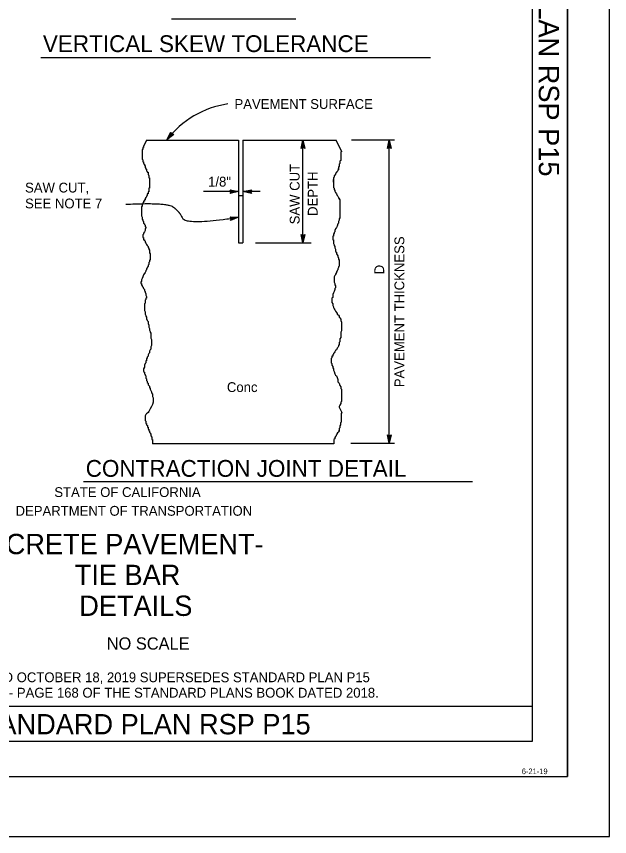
# Model space of a CAD drawing. Extents: x -893 to 867, y -474 to 712.
# Drawn here: x 443 to 867, y -474 to 111 of the extents above; entities that cross this region are included whole.
import ezdxf

# ---------------------------------------------------------------- set-up
doc = ezdxf.new("R2010")
doc.units = 0
for name, color, linetype in [('10 Sheet Format', 7, 'Continuous'), ('56 Stage 3 Anno', 7, 'Continuous'), ('57 Undefined', 7, 'Continuous'), ('60 Nongeo Data', 7, 'Continuous')]:
    doc.layers.add(name, color=color, linetype=linetype)

msp = doc.modelspace()

# ---------------------------------------------------------------- linework, layer by layer
at = {"layer": '10 Sheet Format'}
for p, q in [((836.54, 668.96), (836.54, -431.04)), ((811.55, -406.04), (811.55, 643.96)), ((277.71, -381), (811.52, -381)), ((-813.45, -406.04), (811.55, -406.04)), ((-863.46, -431.04), (836.54, -431.04))]:
    msp.add_line(p, q, dxfattribs=at)
for points in [[(-893.46, -474.04), (866.54, -474.04), (866.54, 711.96), (-893.46, 711.96)], [(-863.46, -431.04), (836.54, -431.04), (836.54, 668.96), (-863.46, 668.96)]]:
    msp.add_lwpolyline(points, close=True, dxfattribs=at)
at = {"layer": '56 Stage 3 Anno'}
for p, q in [((550.31, 23.29), (553.13, 28.75)), ((555.18, 27.04), (550.31, 23.29)), ((551.2, 24.36), (553.26, 28.34)), ((554.77, 27.11), (551.2, 24.35)), ((552.08, 25.41), (553.41, 27.98)), ((554.34, 27.16), (552.08, 25.41)), ((552.97, 26.47), (553.54, 27.57)), ((553.96, 27.24), (552.97, 26.47)), ((553.13, 28.75), (553.13, 28.75)), ((553.13, 28.75), (553.64, 27.29)), ((553.64, 27.29), (555.18, 27.04)), ((555.18, 27.04), (555.18, 27.04)), ((550.31, 23.29), (550.31, 23.29)), ((646.1, 17.16), (647.44, 23.16)), ((647.44, 17.96), (646.1, 17.16)), ((646.45, 17.37), (647.44, 21.78)), ((646.81, 17.61), (647.44, 20.4)), ((647.16, 17.78), (647.44, 19.01)), ((647.44, -50.31), (647.44, 23.16)), ((647.44, 23.16), (647.44, 23.16)), ((647.44, 23.16), (648.77, 17.16)), ((647.44, 21.77), (648.41, 17.39)), ((647.44, 20.4), (648.06, 17.57)), ((647.44, 19.01), (647.7, 17.81)), ((648.77, 17.16), (647.44, 17.96)), ((712.98, 23.16), (682.11, 23.16)), ((707.81, 17.16), (709.15, 23.16)), ((709.15, 17.96), (707.81, 17.16)), ((708.17, 17.37), (709.15, 21.78)), ((708.53, 17.61), (709.15, 20.4)), ((708.87, 17.78), (709.15, 19.01)), ((709.15, -193.5), (709.15, 23.16)), ((709.15, 23.16), (709.15, 23.16)), ((709.15, 23.16), (710.48, 17.16)), ((709.15, 21.77), (710.12, 17.39)), ((709.15, 20.4), (709.77, 17.57)), ((709.15, 19.01), (709.41, 17.81)), ((710.48, 17.16), (709.15, 17.96)), ((646.1, 17.16), (646.1, 17.16)), ((648.77, 17.16), (648.77, 17.16)), ((707.81, 17.16), (707.81, 17.16)), ((710.48, 17.16), (710.48, 17.16)), ((601.53, -13.67), (576.39, -13.67)), ((596.33, -13.67), (595.53, -12.33)), ((595.53, -12.33), (595.53, -12.33)), ((595.53, -12.33), (601.53, -13.67)), ((601.53, -13.67), (595.53, -15)), ((595.53, -15), (596.33, -13.67)), ((595.53, -15), (595.53, -15)), ((595.75, -12.69), (600.15, -13.67)), ((600.14, -13.68), (595.77, -14.64)), ((598.77, -13.67), (595.94, -14.3)), ((595.98, -13.05), (598.77, -13.67)), ((596.16, -13.4), (597.39, -13.67)), ((597.39, -13.67), (596.18, -13.94)), ((601.53, -13.67), (601.53, -13.67)), ((604.62, -13.67), (610.62, -12.34)), ((616.87, -13.67), (604.62, -13.67)), ((610.62, -15.01), (604.62, -13.67)), ((604.62, -13.67), (604.62, -13.67)), ((610.4, -14.66), (606, -13.67)), ((606.01, -13.67), (610.38, -12.7)), ((607.38, -13.68), (610.21, -13.05)), ((610.17, -14.3), (607.38, -13.68)), ((608.76, -13.68), (609.97, -13.41)), ((609.99, -13.95), (608.76, -13.68)), ((610.62, -12.34), (609.82, -13.67)), ((609.82, -13.67), (610.62, -15.01)), ((610.62, -12.34), (610.62, -12.34)), ((610.62, -15.01), (610.62, -15.01)), ((647.44, -50.27), (646.11, -44.27)), ((646.11, -44.27), (646.11, -44.27)), ((646.11, -44.27), (647.44, -45.07)), ((647.43, -48.88), (646.47, -44.51)), ((647.44, -47.51), (646.81, -44.68)), ((647.44, -46.13), (647.17, -44.92)), ((647.44, -45.07), (648.78, -44.27)), ((648.78, -44.27), (647.44, -50.27)), ((648.42, -44.49), (647.44, -48.89)), ((648.06, -44.72), (647.44, -47.51)), ((647.72, -44.9), (647.44, -46.13)), ((648.78, -44.27), (648.78, -44.27)), ((647.44, -50.27), (647.44, -50.27)), ((709.15, -193.32), (707.82, -187.32)), ((707.82, -187.32), (707.82, -187.32)), ((707.82, -187.32), (709.15, -188.12)), ((709.15, -188.12), (710.49, -187.32)), ((710.49, -187.32), (709.15, -193.32)), ((710.49, -187.32), (710.49, -187.32)), ((709.15, -191.93), (708.18, -187.56)), ((709.15, -190.56), (708.53, -187.74)), ((709.15, -189.18), (708.89, -187.97)), ((710.13, -187.54), (709.15, -191.94)), ((709.77, -187.77), (709.15, -190.56)), ((709.43, -187.95), (709.15, -189.18)), ((712.98, -193.5), (681.78, -193.5)), ((709.15, -193.32), (709.15, -193.32))]:
    msp.add_line(p, q, dxfattribs=at)
at = {"layer": '57 Undefined'}
for p, q in [((553.64, 109.6), (642.36, 109.6)), ((460.2, 82.14), (738.5, 82.14)), ((490.75, -220.64), (768.65, -220.64))]:
    msp.add_line(p, q, dxfattribs=at)
at = {"layer": '60 Nongeo Data'}
for p, q in [((535.71, 23.16), (601.53, 23.16)), ((601.53, 23.16), (601.53, -50.31)), ((604.62, 23.16), (671.33, 23.16)), ((604.62, 23.16), (604.62, -50.31)), ((601.53, -16.37), (604.62, -16.37)), ((601.53, -50.31), (604.62, -50.31)), ((613.57, -50.31), (653.32, -50.31)), ((539.95, -193.56), (669.64, -193.56))]:
    msp.add_line(p, q, dxfattribs=at)
for points in [[(535.71, 23.16), (533.66, 18.44), (533.66, 17.92), (533.14, 17.92), (533.14, 17.4), (533.14, 16.88), (533.14, 16.36), (532.62, 16.36), (532.62, 15.84), (532.62, 15.33), (532.62, 14.81), (532.62, 14.29), (532.62, 13.77), (532.62, 13.25), (532.62, 12.73), (532.62, 12.21), (532.62, 11.69), (532.62, 11.17), (532.62, 10.65), (532.62, 10.13), (532.62, 9.61), (533.14, 9.09), (533.14, 8.57), (533.14, 8.05), (533.14, 7.53), (533.66, 7.53), (533.66, 7.01), (533.66, 6.49), (534.18, 5.97), (534.18, 5.45), (534.18, 4.93), (534.7, 4.93), (534.7, 4.41), (534.7, 3.89), (534.7, 3.37), (535.22, 3.37), (535.22, 2.85), (535.22, 2.33), (535.74, 2.33), (535.74, 1.29), (536.26, 0.77), (536.26, 0.26), (536.78, 0.26), (536.78, -0.26), (536.78, -0.78), (536.78, -1.3), (537.3, -2.34), (537.3, -2.86), (537.3, -3.38), (537.3, -3.9)], [(670.94, 23.16), (674.96, 15.33), (674.96, 14.81), (674.44, 14.81), (674.44, 14.29), (674.44, 13.77), (674.44, 13.25), (674.44, 12.21), (674.44, 11.69), (674.44, 11.17), (674.44, 10.65), (674.44, 10.13), (674.44, 9.61), (674.44, 9.09), (674.44, 8.57), (673.92, 8.05), (673.92, 7.53), (673.92, 7.01), (673.92, 6.49), (673.4, 5.97), (673.4, 5.45), (673.4, 4.41), (672.88, 3.89), (672.88, 3.37), (672.88, 2.85), (672.88, 2.33), (672.88, 1.81), (672.88, 2.85), (672.88, 1.81), (672.37, 1.81), (672.37, 1.29), (671.85, 0.77), (671.33, 0.26), (671.33, -0.26), (670.81, -0.78), (670.81, -1.3), (670.29, -1.82), (669.77, -2.34), (669.77, -2.86), (669.77, -3.38), (669.25, -3.9), (669.25, -4.42), (669.25, -4.94), (669.25, -5.98), (669.25, -6.5), (669.25, -7.02), (669.25, -4.94), (669.25, -7.02), (669.25, -7.54), (669.25, -8.06)], [(537.3, -3.9), (537.82, -3.9), (537.82, -4.42), (537.82, -4.94), (537.82, -5.98), (537.82, -6.5), (537.82, -7.02), (537.82, -7.54), (537.82, -8.06), (537.82, -8.58), (537.82, -9.1), (537.82, -9.62), (537.82, -10.14), (537.82, -10.66), (537.82, -11.18), (537.3, -11.18), (537.3, -11.7), (537.3, -12.22), (537.3, -12.74), (537.3, -13.26), (537.3, -13.78), (536.78, -13.78), (536.78, -14.3), (536.78, -14.82), (536.78, -15.33), (536.26, -15.33), (536.26, -15.85), (536.26, -16.37), (535.74, -16.89), (535.74, -17.41), (535.22, -17.93), (535.22, -18.45), (534.7, -18.45), (534.7, -18.97), (534.7, -19.49), (534.18, -19.49), (534.18, -20.01), (534.18, -20.53), (533.66, -20.53), (533.66, -21.05), (533.66, -21.57), (533.14, -21.57), (533.14, -22.09), (533.14, -22.61), (532.62, -23.13), (532.62, -23.65), (532.62, -24.17), (532.1, -24.17), (532.1, -24.69), (532.1, -25.21), (532.1, -25.73), (532.1, -26.25)], [(669.25, -8.06), (669.25, -8.58), (669.25, -9.1), (669.25, -9.62), (669.25, -10.66), (669.77, -11.18), (669.77, -12.22), (670.29, -12.74), (670.29, -13.26), (670.81, -14.3), (671.33, -15.33), (671.85, -16.37), (672.37, -16.89), (672.88, -17.93), (673.4, -18.97), (673.92, -19.49), (673.4, -18.45), (673.92, -19.49), (673.92, -20.01), (673.92, -20.53), (673.92, -21.05), (673.92, -21.57), (673.92, -22.09), (673.92, -22.61), (673.92, -24.69), (673.92, -25.21), (673.92, -26.25), (673.92, -27.29), (673.92, -28.33), (673.92, -29.37), (673.92, -29.89), (673.92, -30.92), (673.92, -31.44), (673.92, -31.96), (673.92, -32.48), (673.4, -33), (673.4, -33.52), (673.4, -34.04), (672.88, -35.08), (672.88, -36.12), (672.37, -36.64), (671.85, -38.2), (671.33, -39.24), (670.81, -40.28), (670.29, -41.32), (670.29, -41.84), (670.29, -42.36), (669.77, -42.88), (669.77, -43.4), (669.25, -43.92), (669.25, -44.44), (669.25, -44.96)], [(532.1, -26.25), (532.1, -26.77), (532.1, -27.29), (532.1, -27.81), (532.1, -28.33), (532.1, -28.85), (532.1, -29.37), (532.1, -29.89), (532.1, -30.4), (532.1, -30.92), (532.62, -31.96), (532.62, -32.48), (532.62, -33), (532.62, -33.52), (533.14, -33.52), (533.14, -34.04), (533.14, -34.56), (533.66, -35.08), (533.66, -35.6), (533.66, -36.12), (534.18, -36.64), (534.18, -37.16), (534.7, -37.68), (534.7, -38.2), (534.7, -38.72), (535.22, -38.72), (535.22, -39.24), (535.22, -39.76), (534.7, -40.28), (534.7, -40.8), (534.7, -41.32), (534.18, -42.36), (533.66, -43.4), (533.66, -43.92), (533.14, -44.44), (533.14, -44.96), (533.14, -45.47), (533.14, -45.99), (533.14, -46.51), (533.66, -46.51), (533.66, -47.03), (533.66, -47.55), (533.66, -48.07), (534.18, -48.07), (534.18, -48.59), (534.7, -49.11), (534.7, -49.63), (535.22, -50.15), (535.22, -50.67), (535.74, -51.19)], [(669.25, -44.96), (669.25, -45.47), (668.73, -45.47), (668.73, -45.99), (668.73, -46.51), (668.73, -47.03), (668.73, -47.55), (668.73, -48.07), (669.25, -48.07), (669.25, -48.59), (669.25, -49.11), (669.25, -49.63), (669.25, -50.15), (669.25, -50.67), (669.77, -51.71), (669.77, -52.23), (670.29, -52.75), (670.29, -53.27), (670.29, -53.79), (670.81, -54.83), (670.81, -55.35), (670.81, -56.39), (671.33, -56.91), (671.33, -57.95), (672.37, -59.51), (672.37, -60.03), (672.88, -61.07), (672.88, -61.58), (672.88, -62.1), (673.4, -62.1), (673.4, -62.62), (673.4, -63.14), (673.4, -63.66), (673.4, -64.18), (673.4, -64.7), (673.4, -65.22), (673.4, -66.26), (673.4, -66.78), (672.88, -67.3), (672.88, -67.82), (672.37, -68.86), (672.37, -69.38), (671.85, -69.9), (671.85, -70.42), (671.33, -70.94), (671.33, -71.46), (670.81, -72.5), (670.81, -73.02), (670.29, -73.54), (669.77, -74.58)], [(535.74, -51.19), (535.74, -51.71), (536.26, -51.71), (536.26, -52.23), (536.78, -52.75), (536.78, -53.27), (536.78, -53.79), (537.3, -53.79), (537.3, -54.83), (537.82, -55.35), (537.82, -56.39), (537.82, -57.43), (538.34, -57.95), (538.34, -58.99), (538.34, -59.51), (538.34, -60.03), (538.34, -60.55), (538.34, -61.07), (538.34, -61.58), (538.34, -62.1), (538.34, -62.62), (537.82, -62.62), (537.82, -63.14), (537.82, -63.66), (537.3, -64.18), (537.3, -65.22), (537.3, -65.74), (536.78, -66.26), (536.78, -66.78), (536.26, -67.82), (536.26, -68.34), (535.74, -68.86), (535.74, -69.38), (535.22, -69.9), (535.22, -70.42), (534.7, -71.46), (533.66, -73.02), (533.14, -74.58), (532.62, -75.62), (532.1, -76.65), (532.1, -77.69), (531.58, -78.21), (531.58, -78.73), (531.58, -79.25), (532.1, -79.25), (532.1, -79.77), (532.1, -80.29), (532.62, -80.81), (532.62, -81.33), (533.14, -81.33), (533.66, -82.89), (534.18, -83.41)], [(669.77, -74.58), (669.77, -75.1), (669.77, -75.62), (669.77, -76.65), (669.77, -77.69), (669.77, -78.21), (670.29, -79.25), (670.29, -80.29), (670.81, -80.81), (670.81, -81.33), (670.81, -81.85), (670.81, -82.37), (670.29, -82.89), (670.29, -83.41), (669.77, -84.97), (669.25, -86.01), (668.73, -87.05), (668.73, -88.09), (668.73, -89.13), (668.21, -89.65), (668.21, -90.69), (668.21, -91.21), (668.21, -91.73), (668.21, -92.76), (668.73, -93.8), (668.73, -94.84), (669.25, -95.88), (669.25, -96.4), (669.77, -97.44), (670.29, -97.96), (670.81, -99), (671.33, -100.04), (671.85, -100.56), (671.85, -101.08), (672.37, -101.6), (672.88, -101.6), (672.88, -102.12), (673.4, -102.12), (673.4, -102.64), (673.4, -103.16), (673.92, -103.68), (674.44, -104.72), (674.44, -105.24), (674.44, -105.76), (674.96, -106.8), (674.96, -107.83), (674.96, -108.35), (674.96, -109.39), (674.96, -110.43), (674.96, -111.99), (674.96, -113.03), (674.44, -114.07)], [(534.18, -83.41), (534.18, -84.45), (534.7, -84.97), (534.7, -85.49), (535.22, -86.53), (535.22, -87.57), (535.74, -88.61), (535.74, -89.13), (535.74, -89.65), (535.22, -89.65), (535.22, -90.17), (535.22, -90.69), (534.7, -91.21), (534.7, -91.73), (534.7, -92.24), (534.7, -92.76), (534.7, -93.28), (534.18, -93.8), (534.18, -94.32), (534.18, -94.84), (534.18, -96.4), (534.18, -97.44), (534.18, -98.48), (534.7, -99.52), (534.7, -100.04), (534.7, -101.08), (535.22, -102.12), (535.22, -102.64), (535.74, -103.16), (535.74, -103.68), (535.74, -104.2), (535.74, -104.72), (536.26, -105.24), (536.26, -105.76), (536.78, -106.28), (536.78, -107.32), (536.78, -107.83), (537.3, -108.87), (537.3, -110.43), (537.82, -111.47), (537.82, -112.51), (538.34, -113.55), (538.34, -114.07), (538.86, -114.59), (538.86, -115.63), (538.86, -116.15), (538.86, -116.67), (538.86, -117.71), (538.86, -118.23), (539.38, -119.27)], [(674.44, -114.07), (674.44, -115.63), (674.44, -116.67), (674.44, -117.71), (673.92, -118.75), (673.92, -119.79), (673.92, -120.83), (673.4, -121.35), (673.4, -121.87), (673.4, -122.9), (672.88, -123.42), (672.88, -123.94), (672.37, -124.98), (671.85, -125.5), (671.33, -126.54), (670.81, -127.06), (670.29, -128.1), (669.77, -128.62), (669.25, -129.14), (669.25, -129.66), (668.73, -130.18), (668.73, -130.7), (668.73, -131.22), (668.21, -131.22), (668.21, -131.74), (668.21, -132.26), (667.69, -132.78), (667.69, -133.3), (667.69, -133.82), (667.69, -134.34), (667.69, -134.86), (667.69, -135.9), (668.21, -136.42), (668.21, -136.94), (668.21, -137.46), (668.73, -138.49), (668.73, -139.53), (669.25, -140.05), (669.25, -141.09), (669.77, -142.13), (670.29, -143.69), (670.81, -144.73), (671.33, -145.25), (671.85, -146.29), (672.37, -147.85), (672.37, -149.41), (673.4, -150.45), (673.92, -152.01), (674.44, -153.04), (674.44, -154.08), (674.96, -154.6), (674.96, -155.64), (674.96, -157.2), (674.96, -158.24), (674.96, -159.28), (674.96, -160.32), (674.96, -161.36), (674.96, -162.4), (674.96, -163.44), (674.44, -163.96), (674.44, -165), (673.92, -166.04), (673.4, -167.08), (673.4, -167.6)], [(539.38, -119.27), (539.38, -119.79), (539.38, -120.83), (539.38, -121.35), (539.38, -122.39), (539.38, -122.9), (539.38, -123.42), (538.86, -124.46), (538.86, -124.98), (538.86, -126.02), (538.34, -126.54), (537.82, -127.58), (537.82, -128.62), (537.3, -129.14), (536.78, -130.18), (536.78, -131.22), (536.26, -131.74), (536.26, -132.26), (536.26, -132.78), (535.74, -132.78), (535.74, -133.3), (535.74, -133.82), (535.74, -134.34), (535.22, -134.34), (535.22, -135.38), (535.22, -135.9), (534.7, -136.42), (534.18, -137.46), (534.18, -138.49), (534.18, -139.01), (533.66, -140.05), (533.66, -140.57), (533.66, -141.09), (533.66, -141.61), (533.66, -142.13), (534.18, -142.65), (534.18, -143.17), (534.18, -143.69), (534.7, -144.21), (534.7, -144.73), (535.22, -145.25), (535.22, -145.77), (535.22, -146.81), (535.74, -147.33), (535.74, -147.85), (535.74, -148.37), (536.26, -148.89), (536.26, -149.41), (536.26, -149.93), (536.78, -150.45), (536.78, -150.97), (536.78, -151.49)], [(536.78, -151.49), (537.3, -152.01), (537.82, -152.53), (537.82, -153.56), (538.34, -154.08), (538.34, -154.6), (538.86, -155.64), (539.38, -156.68), (539.38, -157.2), (539.89, -158.24), (539.89, -159.28), (539.89, -159.8), (540.41, -160.84), (540.41, -161.88), (540.41, -162.92), (540.41, -163.96), (539.89, -165.52), (539.38, -167.08), (538.34, -168.63), (537.82, -169.67), (537.3, -170.71), (536.78, -171.23), (535.74, -172.27), (535.22, -172.79), (534.76, -173.72)], [(673.38, -167.55), (675.36, -171.39), (675.36, -171.91), (674.84, -171.91), (674.84, -172.43), (674.84, -172.95), (674.84, -173.47), (674.84, -174.51), (674.84, -175.03), (674.84, -175.55), (674.84, -176.07), (674.84, -176.59), (674.84, -177.11), (674.84, -177.63), (674.84, -178.15), (674.32, -178.67), (674.32, -179.19), (674.32, -179.71), (674.32, -180.23), (673.8, -180.75), (673.8, -181.27), (673.8, -182.31), (673.28, -182.83), (673.28, -183.35), (673.28, -183.87), (673.28, -184.39), (673.28, -184.9), (673.28, -183.87), (673.28, -184.9), (672.76, -184.9), (672.76, -185.42), (672.24, -185.94), (671.72, -186.46), (671.72, -186.98), (671.2, -187.5), (671.2, -188.02), (670.68, -188.54), (670.16, -189.06), (670.16, -189.58), (670.16, -190.1), (669.64, -190.62), (669.64, -191.14), (669.64, -191.66), (669.64, -192.7), (669.64, -193.22), (669.64, -193.71)], [(534.76, -173.72), (534.76, -173.9), (534.76, -174.42), (534.76, -174.94), (534.76, -175.46), (534.76, -175.98), (534.76, -176.5), (534.76, -177.02), (535.28, -177.54), (535.28, -178.06), (535.28, -178.58), (535.28, -179.1), (535.79, -179.1), (535.79, -179.62), (535.79, -180.14), (536.31, -180.66), (536.31, -181.18), (536.31, -181.7), (536.83, -181.7), (536.83, -182.22), (536.83, -182.74), (536.83, -183.26), (537.35, -183.26), (537.35, -183.78), (537.35, -184.3), (537.87, -184.3), (537.87, -185.33), (538.39, -185.85), (538.39, -186.37), (538.91, -186.37), (538.91, -186.89), (538.91, -187.41), (538.91, -187.93), (539.43, -188.97), (539.43, -189.49), (539.43, -190.01), (539.43, -190.53)], [(539.43, -190.53), (539.95, -190.53), (539.95, -191.05), (539.95, -191.57), (539.95, -192.61), (539.95, -193.13), (539.95, -193.58)]]:
    msp.add_lwpolyline(points, dxfattribs=at)
msp.add_lwpolyline([(595.37, -31.57), (601.41, -32), (595.76, -34.17), (595.92, -33.8), (600.06, -32.2), (595.63, -31.89), (595.89, -32.2), (598.72, -32.4), (596.08, -33.42), (596.23, -33.04), (597.37, -32.6), (596.15, -32.52), (596.35, -32.76), (595.76, -34.17), (596.35, -32.76)], close=True, dxfattribs=at)
msp.add_arc((603.48, -17.08), 66.71, 98.27774, 142.85031, dxfattribs=at)
msp.add_open_spline([(520.9, -22.69), (549.64, -21.26), (558.87, -27.41), (563.99, -37.66), (601.41, -32)], degree=2, dxfattribs=at)

# ---------------------------------------------------------------- texts
at = {"layer": '10 Sheet Format'}
msp.add_text('2018 REVISED STANDARD PLAN RSP P15', height=14.5, rotation=270, dxfattribs=at).set_placement((815.95, 384.01))
for s, height, p in [('STATE OF CALIFORNIA', 7, (469.86, -231.66)), ('DEPARTMENT OF TRANSPORTATION', 7, (442.17, -245.02)), ('CONCRETE PAVEMENT-', 14.5, (392.05, -272.45)), ('TIE BAR ', 14.5, (484.46, -294.49)), ('DETAILS', 14.5, (487.67, -316.52)), ('DETAILS', 14.5, (487.67, -316.52)), ('NO SCALE', 8.75, (507.3, -340.59)), ('NO SCALE', 8.75, (507.3, -340.59)), ('RSP P15 DATED OCTOBER 18, 2019 SUPERSEDES STANDARD PLAN P15', 7, (367.53, -363.84)), ('DATED MAY 31, 2018 - PAGE 168 OF THE STANDARD PLANS BOOK DATED 2018.', 7, (341.12, -374.84)), ('REVISED STANDARD PLAN RSP P15', 14.5, (314.65, -401.07)), ('6-21-19', 4, (803.81, -429.46))]:
    msp.add_text(s, height=height, dxfattribs=at).set_placement(p)
at = {"layer": '57 Undefined'}
for s, height, p in [('VERTICAL SKEW TOLERANCE', 12, (461.69, 85.95)), ('PAVEMENT SURFACE', 7, (598.57, 45.39)), ('1/8"', 7, (579.73, -10.05)), ('SAW CUT,', 7, (448.95, -14.29)), ('SEE NOTE 7', 7, (448.95, -25.62)), ('Conc', 7, (593.15, -156.72)), ('CONTRACTION JOINT DETAIL', 12, (492.27, -217.23))]:
    msp.add_text(s, height=height, dxfattribs=at).set_placement(p)
for s, p in [('SAW CUT', (645.07, -37.01)), ('DEPTH', (657.92, -31)), ('PAVEMENT THICKNESS', (719.86, -153.27)), ('D', (705.51, -72.64))]:
    msp.add_text(s, height=7, rotation=90, dxfattribs=at).set_placement(p)

doc.saveas('drawing.dxf')
